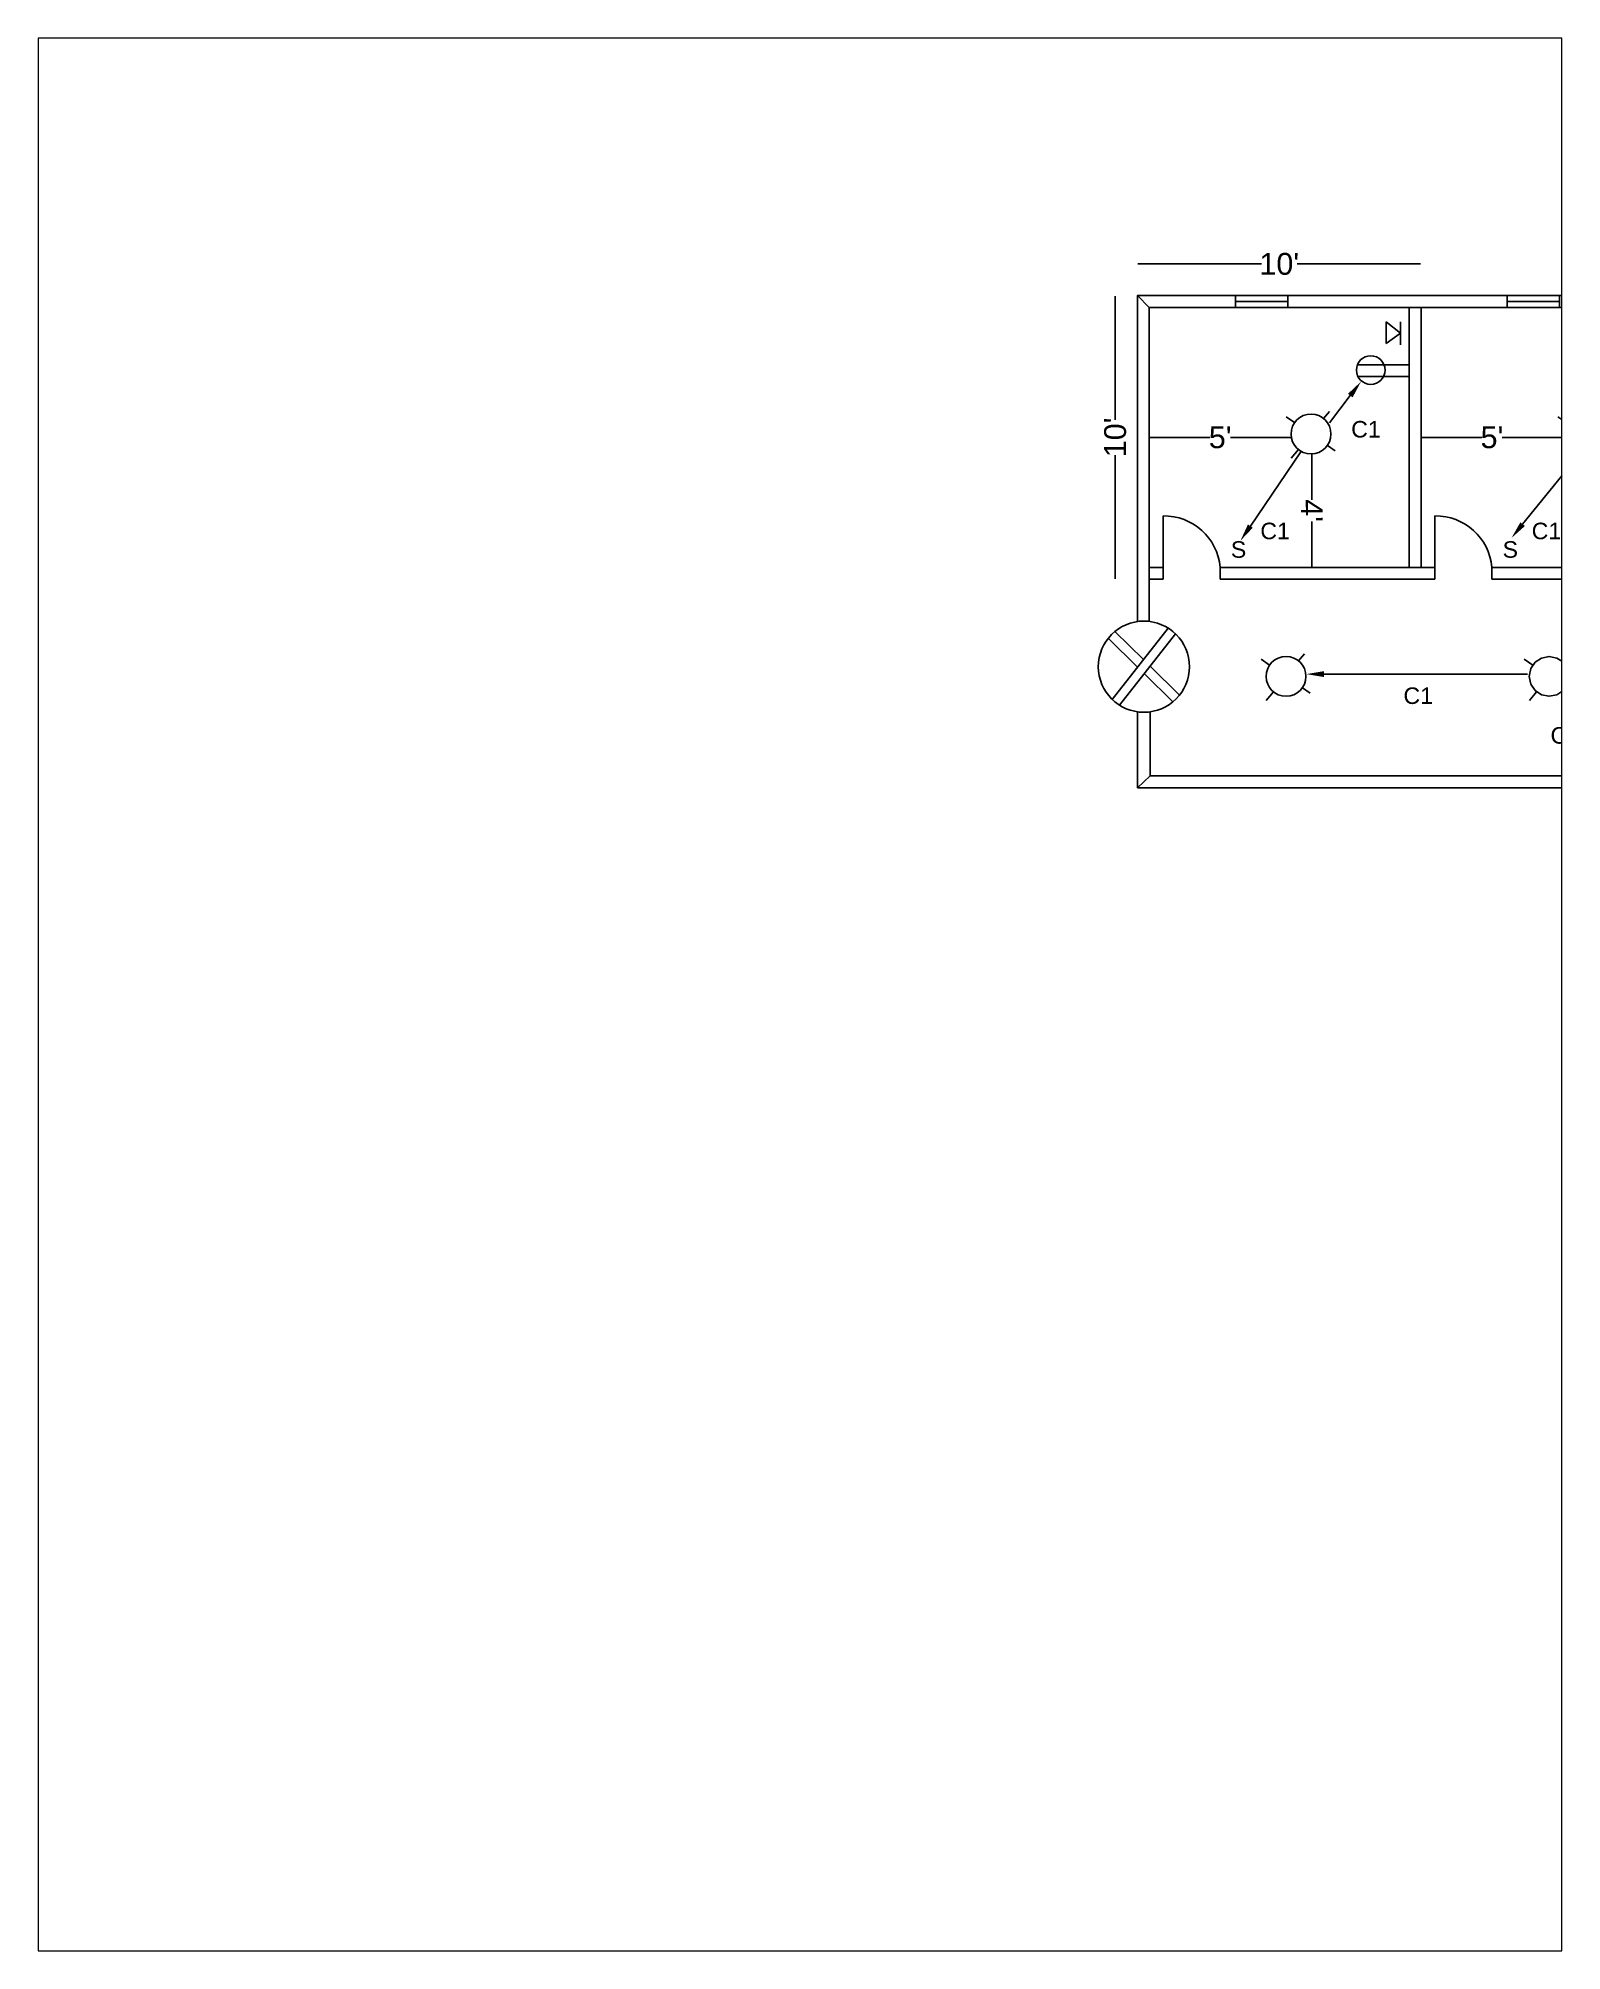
# Paper-space layout 'Layout1' of a CAD drawing. Header units: inches. Extents: x 0.11 to 7.78, y 0.37 to 10.
# The model-space entities are those that its viewports show. They can reach past a viewport. Long polylines and large blocks are cut down to what shows.
import ezdxf
from ezdxf import colors
from ezdxf.entities.mleader import LeaderData, LeaderLine
from ezdxf.math import Vec2, Vec3

# ---------------------------------------------------------------- set-up
doc = ezdxf.new("R2010")
doc.units = ezdxf.units.IN
doc.header["$MEASUREMENT"] = 0
doc.linetypes.add('ACAD_ISO02W100', pattern=[15, 12, -3])
doc.styles.get("Standard").update_dxf_attribs({"font": 'arial.ttf'})
doc.dimstyles.get("Standard").update_dxf_attribs({"dimtxt": 9.25, "dimasz": 0.18, "dimexe": 0.18, "dimexo": 0.0625, "dimgap": 0.09, "dimtad": 0, "dimdec": 0, "dimzin": 0, "dimdsep": 46, "dimlunit": 4, "dimtxsty": 'Standard', "dimcen": 0, "dimse1": 1, "dimse2": 1, "dimadec": 0, "dimazin": 0, "dimtfac": 1, "dimtdec": 0, "dimtofl": 0, "dimtmove": 0, "dimatfit": 3, "dimfxl": 1, "dimtolj": 1, "dimtzin": 0, "dimarcsym": 0})

# ---------------------------------------------------------------- blocks, each defined once
blk = doc.blocks.new('*D26')
at = {"color": 0, "lineweight": -2, "transparency": 16777216}
for p, q in [((1572.47, 2818.39), (1597.94, 2818.39)), ((1632.11, 2818.39), (1606.63, 2818.39))]:
    blk.add_line(p, q, dxfattribs=at)
at = {"color": 0, "transparency": 16777216}
for points in [[(1572.47, 2818.42), (1572.47, 2818.36), (1572.29, 2818.39)], [(1632.11, 2818.42), (1632.11, 2818.36), (1632.29, 2818.39)]]:
    blk.add_solid(points, dxfattribs=at)
at = {"layer": 'Defpoints', "color": 0, "transparency": 16777216}
for p in [(1572.29, 2819.82), (1572.29, 2818.39), (1632.29, 2819.82)]:
    blk.add_point(p, dxfattribs=at)
at = {"color": 0, "transparency": 16777216, "insert": (1602.29, 2818.39), "char_height": 9.25, "attachment_point": 5}
blk.add_mtext("\\A1;5'", dxfattribs=at)
blk = doc.blocks.new('*D27')
at = {"color": 0, "lineweight": -2, "transparency": 16777216}
for p, q in [((1641.02, 2811.21), (1641.05, 2791.92)), ((1641.1, 2763.57), (1641.07, 2782.86))]:
    blk.add_line(p, q, dxfattribs=at)
at = {"color": 0, "transparency": 16777216}
for points in [[(1641.05, 2811.21), (1640.99, 2811.21), (1641.02, 2811.39)], [(1641.13, 2763.57), (1641.07, 2763.57), (1641.1, 2763.39)]]:
    blk.add_solid(points, dxfattribs=at)
at = {"layer": 'Defpoints', "color": 0, "transparency": 16777216}
for p in [(1640.72, 2811.39), (1640.81, 2763.39), (1641.1, 2763.39)]:
    blk.add_point(p, dxfattribs=at)
at = {"color": 0, "transparency": 16777216, "insert": (1641.06, 2787.39), "char_height": 9.25, "attachment_point": 5, "rotation": 270.10525}
blk.add_mtext("\\A1;4'", dxfattribs=at)
blk = doc.blocks.new('*D28')
at = {"color": 0, "lineweight": -2, "transparency": 16777216}
for p, q in [((1687.47, 2818.39), (1712.94, 2818.39)), ((1747.11, 2818.39), (1721.63, 2818.39))]:
    blk.add_line(p, q, dxfattribs=at)
at = {"color": 0, "transparency": 16777216}
for points in [[(1687.47, 2818.42), (1687.47, 2818.36), (1687.29, 2818.39)], [(1747.11, 2818.42), (1747.11, 2818.36), (1747.29, 2818.39)]]:
    blk.add_solid(points, dxfattribs=at)
at = {"layer": 'Defpoints', "color": 0, "transparency": 16777216}
for p in [(1687.29, 2819.82), (1687.29, 2818.39), (1747.29, 2819.82)]:
    blk.add_point(p, dxfattribs=at)
at = {"color": 0, "transparency": 16777216, "insert": (1717.29, 2818.39), "char_height": 9.25, "attachment_point": 5}
blk.add_mtext("\\A1;5'", dxfattribs=at)
blk = doc.blocks.new('*D29')
at = {"color": 0, "lineweight": -2, "transparency": 16777216}
for p, q in [((1756.02, 2811.21), (1756.05, 2791.92)), ((1756.1, 2763.57), (1756.07, 2782.86))]:
    blk.add_line(p, q, dxfattribs=at)
at = {"color": 0, "transparency": 16777216}
for points in [[(1756.05, 2811.21), (1755.99, 2811.21), (1756.02, 2811.39)], [(1756.13, 2763.57), (1756.07, 2763.57), (1756.1, 2763.39)]]:
    blk.add_solid(points, dxfattribs=at)
at = {"layer": 'Defpoints', "color": 0, "transparency": 16777216}
for p in [(1755.72, 2811.39), (1755.81, 2763.39), (1756.1, 2763.39)]:
    blk.add_point(p, dxfattribs=at)
at = {"color": 0, "transparency": 16777216, "insert": (1756.06, 2787.39), "char_height": 9.25, "attachment_point": 5, "rotation": 270.10525}
blk.add_mtext("\\A1;4'", dxfattribs=at)
blk = doc.blocks.new('*D35')
at = {"color": 0, "lineweight": -2, "transparency": 16777216}
for p, q in [((1567.47, 2891.77), (1619.78, 2891.77)), ((1687.11, 2891.77), (1634.79, 2891.77))]:
    blk.add_line(p, q, dxfattribs=at)
at = {"color": 0, "transparency": 16777216}
for points in [[(1567.47, 2891.8), (1567.47, 2891.74), (1567.29, 2891.77)], [(1687.11, 2891.8), (1687.11, 2891.74), (1687.29, 2891.77)]]:
    blk.add_solid(points, dxfattribs=at)
at = {"layer": 'Defpoints', "color": 0, "transparency": 16777216}
for p in [(1567.29, 2891.77), (1567.29, 2878.39), (1687.29, 2878.39)]:
    blk.add_point(p, dxfattribs=at)
at = {"color": 0, "transparency": 16777216, "insert": (1627.29, 2891.77), "char_height": 9.25, "attachment_point": 5}
blk.add_mtext("\\A1;10'", dxfattribs=at)
blk = doc.blocks.new('*D36')
at = {"color": 0, "lineweight": -2, "transparency": 16777216}
for p, q in [((1557.88, 2878.21), (1557.88, 2825.89)), ((1557.88, 2758.57), (1557.88, 2810.88))]:
    blk.add_line(p, q, dxfattribs=at)
at = {"color": 0, "transparency": 16777216}
for points in [[(1557.85, 2878.21), (1557.91, 2878.21), (1557.88, 2878.39)], [(1557.85, 2758.57), (1557.91, 2758.57), (1557.88, 2758.39)]]:
    blk.add_solid(points, dxfattribs=at)
at = {"layer": 'Defpoints', "color": 0, "transparency": 16777216}
for p in [(1567.29, 2878.39), (1557.88, 2758.39), (1567.29, 2758.39)]:
    blk.add_point(p, dxfattribs=at)
at = {"color": 0, "transparency": 16777216, "insert": (1557.88, 2818.39), "char_height": 9.25, "attachment_point": 5, "rotation": 90}
blk.add_mtext("\\A1;10'", dxfattribs=at)

msp = doc.modelspace()

# ---------------------------------------------------------------- linework, layer by layer
for p, q in [((1572.29, 2873.39), (1567.29, 2878.39)), ((1608.78, 2878.39), (1608.78, 2873.39)), ((1608.78, 2875.89), (1630.87, 2875.89)), ((1630.87, 2878.39), (1630.87, 2873.39)), ((1682.29, 2873.39), (1687.29, 2873.39)), ((1723.78, 2878.39), (1723.78, 2873.39)), ((1723.78, 2875.89), (1745.87, 2875.89)), ((1745.87, 2878.39), (1745.87, 2873.39)), ((1672.56, 2858.18), (1672.56, 2867.28)), ((1672.56, 2867.28), (1678.63, 2862.45)), ((1678.63, 2867.28), (1678.63, 2857.63)), ((1678.63, 2862.45), (1672.56, 2858.18)), ((1660.35, 2849.08), (1682.29, 2849.08)), ((1660.59, 2844.11), (1682.29, 2844.11)), ((1633.79, 2824.63), (1630.14, 2827.16)), ((1646.05, 2826.35), (1648.5, 2829.35)), ((1748.79, 2824.63), (1745.14, 2827.16)), ((1635.39, 2813.29), (1632.38, 2809.59)), ((1647.65, 2815.01), (1650.99, 2812.69)), ((1750.39, 2813.29), (1747.38, 2809.59)), ((1578.12, 2763.39), (1578.12, 2785.19)), ((1693.12, 2763.39), (1693.12, 2785.19)), ((1572.29, 2758.39), (1572.29, 2763.39)), ((1578.12, 2763.39), (1578.12, 2758.39)), ((1602.28, 2763.39), (1602.28, 2758.39)), ((1682.29, 2763.39), (1687.29, 2763.39)), ((1693.12, 2763.39), (1693.12, 2758.39)), ((1717.28, 2763.39), (1717.28, 2758.39)), ((1567.29, 2758.39), (1567.29, 2740.47)), ((1572.29, 2758.39), (1572.29, 2740.53)), ((1580.25, 2737.71), (1556.59, 2707.5)), ((1557.76, 2736.29), (1569.81, 2724.38)), ((1554.95, 2733.44), (1567.32, 2721.2)), ((1583.4, 2735.25), (1559.74, 2705.04)), ((1572.67, 2721.54), (1585.04, 2709.31)), ((1623.22, 2722.07), (1619.56, 2724.61)), ((1635.48, 2723.8), (1637.92, 2726.8)), ((1734.54, 2722.07), (1730.88, 2724.61)), ((1746.8, 2723.8), (1749.24, 2726.8)), ((1570.19, 2718.37), (1582.23, 2706.46)), ((1637.08, 2712.46), (1640.42, 2710.14)), ((1748.39, 2712.46), (1751.74, 2710.14)), ((1624.82, 2710.73), (1621.8, 2707.04)), ((1736.14, 2710.73), (1733.12, 2707.04)), ((1567.29, 2689.36), (1567.29, 2702.28)), ((1572.7, 2689.36), (1572.7, 2702.28)), ((1567.29, 2675.15), (1567.29, 2689.36)), ((1572.7, 2689.36), (1572.7, 2675.15)), ((1567.29, 2675.15), (1567.29, 2670.15)), ((1567.29, 2670.15), (1572.7, 2675.15)), ((1787.29, 2675.15), (1572.7, 2675.15)), ((1567.29, 2670.15), (1782.29, 2670.15))]:
    msp.add_line(p, q)
for points in [[(1687.29, 2878.39), (1567.29, 2878.39), (1567.29, 2758.39)], [(1602.28, 2763.39), (1682.29, 2763.39), (1682.29, 2873.39), (1572.29, 2873.39), (1572.29, 2763.39), (1578.12, 2763.39)], [(1802.29, 2878.39), (1682.29, 2878.39)], [(1682.29, 2873.39), (1682.29, 2763.39)], [(1687.29, 2763.39), (1687.29, 2873.39)], [(1717.28, 2763.39), (1797.29, 2763.39), (1797.29, 2873.39), (1687.29, 2873.39), (1687.29, 2763.39), (1693.12, 2763.39)], [(1572.29, 2758.39), (1578.12, 2758.39)], [(1602.28, 2758.39), (1687.29, 2758.39)], [(1682.29, 2758.39), (1693.12, 2758.39)], [(1717.28, 2758.39), (1802.29, 2758.39), (1802.29, 2758.77)]]:
    msp.add_lwpolyline(points)
for centre, radius in [((1666, 2846.87), 6.07), ((1640.72, 2819.82), 8.43), ((1755.72, 2819.82), 8.43), ((1570, 2721.37), 19.29), ((1630.15, 2717.27), 8.43), ((1741.47, 2717.27), 8.43)]:
    msp.add_circle(centre, radius)
for centre in [(1578.41, 2761.23), (1693.41, 2761.23)]:
    msp.add_arc(centre, 23.97, 5.17213, 90.69804)
for points in [[(1640.78, 2763.21), (1640.84, 2763.21), (1640.81, 2763.39)], [(1640.78, 2758.57), (1640.84, 2758.57), (1640.81, 2758.39)]]:
    msp.add_solid(points)

# ---------------------------------------------------------------- texts
at = {"char_height": 7, "attachment_point": 1}
for s, insert in [('C1', (1657.71, 2825.34)), ('C1', (1619.27, 2782.3)), ('C1', (1734.09, 2782.3)), ('S', (1606.8, 2774.45)), ('S', (1721.8, 2774.45)), ('C1', (1679.83, 2712.59)), ('C1', (1742.05, 2695.79))]:
    msp.add_mtext_dynamic_manual_height_columns(s, width=14.4236, gutter_width=1, heights=[6.08], dxfattribs=dict(at, insert=insert))

# ---------------------------------------------------------------- dimensions: what is measured, and where the dimension line sits
for base, p1, p2, picture, middle in [((1567.29, 2891.77), (1687.29, 2878.39), (1567.29, 2878.39), '*D35', (1627.29, 2891.77)), ((1572.29, 2818.39), (1632.29, 2819.82), (1572.29, 2819.82), '*D26', (1602.29, 2818.39)), ((1687.29, 2818.39), (1747.29, 2819.82), (1687.29, 2819.82), '*D28', (1717.29, 2818.39))]:
    dim = msp.add_linear_dim(base=base, p1=p1, p2=p2, dimstyle='Standard')
    dim.commit()
    dim.dimension.update_dxf_attribs({"geometry": picture, "text_midpoint": middle})
dim = msp.add_linear_dim(base=(1557.88, 2758.39), p1=(1567.29, 2878.39), p2=(1567.29, 2758.39), angle=90, dimstyle='Standard')
dim.commit()
dim.dimension.update_dxf_attribs({"geometry": '*D36', "text_midpoint": (1557.88, 2818.39)})
for p1, p2, picture, middle in [((1640.72, 2811.39), (1640.81, 2763.39), '*D27', (1641.06, 2787.39)), ((1755.72, 2811.39), (1755.81, 2763.39), '*D29', (1756.06, 2787.39))]:
    dim = msp.add_aligned_dim(p1=p1, p2=p2, distance=0.3, dimstyle='Standard')
    dim.commit()
    dim.dimension.update_dxf_attribs({"geometry": picture, "text_midpoint": middle})

# ---------------------------------------------------------------- leaders
ml = msp.add_multileader_mtext('Standard')
ml.set_content('')
ml.set_leader_properties(linetype='ACAD_ISO02W100')
ml.build(insert=Vec2(0, 0))
ml.multileader.update_dxf_attribs({"has_dogleg": 0, "dogleg_length": 0.36, "arrow_head_size": 7.5, "scale": 30})
ctx = ml.context
ctx.base_point, ctx.scale, ctx.char_height, ctx.arrow_head_size, ctx.landing_gap_size, ctx.plane_origin = Vec3(1659.72, 2824.54), 30, 5.4, 7.5, 2.7, Vec3(1661.89, 2842.04)
notes = []
notes.append((ctx, [(0, (1, 1, 0), (1659.36, 2824.54), (-1, 0), 10.8, [(0, [(1661.89, 2842.04)], 0, [])])]))
ctx.mtext, ml.multileader.dxf.content_type = None, 0
ml = msp.add_multileader_mtext('Standard')
ml.set_content('')
ml.set_leader_properties(linetype='ACAD_ISO02W100')
ml.build(insert=Vec2(0, 0))
ml.multileader.update_dxf_attribs({"has_dogleg": 0, "dogleg_length": 0.36, "arrow_head_size": 7.5, "scale": 30})
ctx = ml.context
ctx.base_point, ctx.scale, ctx.char_height, ctx.arrow_head_size, ctx.landing_gap_size, ctx.plane_origin = Vec3(1625.93, 2812.31), 30, 5.4, 7.5, 2.7, Vec3(1610.85, 2774.65)
notes.append((ctx, [(0, (1, 1, 0), (1625.57, 2812.31), (1, 0), 10.8, [(0, [(1610.85, 2774.65)], 0, [])])]))
ctx.mtext, ml.multileader.dxf.content_type = None, 0
ml = msp.add_multileader_mtext('Standard')
ml.set_content('')
ml.set_leader_properties(linetype='ACAD_ISO02W100')
ml.build(insert=Vec2(0, 0))
ml.multileader.update_dxf_attribs({"has_dogleg": 0, "dogleg_length": 0.36, "arrow_head_size": 7.5, "scale": 30})
ctx = ml.context
ctx.base_point, ctx.scale, ctx.char_height, ctx.arrow_head_size, ctx.landing_gap_size, ctx.plane_origin = Vec3(1743.67, 2811.2), 30, 5.4, 7.5, 2.7, Vec3(1725.55, 2775.83)
notes.append((ctx, [(0, (1, 1, 0), (1743.31, 2811.2), (1, 0), 10.8, [(0, [(1725.55, 2775.83)], 0, [])])]))
ctx.mtext, ml.multileader.dxf.content_type = None, 0
ml = msp.add_multileader_mtext('Standard')
ml.set_content('')
ml.set_leader_properties(linetype='ACAD_ISO02W100')
ml.build(insert=Vec2(0, 0))
ml.multileader.update_dxf_attribs({"has_dogleg": 0, "dogleg_length": 0.36, "arrow_head_size": 7.5, "scale": 30})
ctx = ml.context
ctx.base_point, ctx.scale, ctx.char_height, ctx.arrow_head_size, ctx.landing_gap_size, ctx.plane_origin = Vec3(1721.93, 2718.22), 30, 5.4, 7.5, 2.7, Vec3(1638.68, 2718.22)
notes.append((ctx, [(0, (1, 1, 0), (1721.57, 2718.22), (1, 0), 10.8, [(0, [(1638.68, 2718.22)], 0, [])])]))
ctx.mtext, ml.multileader.dxf.content_type = None, 0
ml = msp.add_multileader_mtext('Standard')
ml.set_content('')
ml.set_leader_properties(linetype='ACAD_ISO02W100')
ml.build(insert=Vec2(0, 0))
ml.multileader.update_dxf_attribs({"has_dogleg": 0, "dogleg_length": 0.36, "arrow_head_size": 7.5, "scale": 30})
ctx = ml.context
ctx.base_point, ctx.scale, ctx.char_height, ctx.arrow_head_size, ctx.landing_gap_size, ctx.plane_origin = Vec3(1758, 2709.85), 30, 5.4, 7.5, 2.7, Vec3(1773.88, 2686.27)
notes.append((ctx, [(0, (1, 1, 0), (1757.64, 2709.85), (-1, 0), 10.8, [(0, [(1773.88, 2686.27)], 0, [])])]))
ctx.mtext, ml.multileader.dxf.content_type = None, 0
for ctx, leaders in notes:
    for number, flags, end, landing, length, lines in leaders:
        leader = LeaderData()
        leader.index, (leader.has_last_leader_line, leader.has_dogleg_vector, leader.attachment_direction) = number, flags
        leader.last_leader_point, leader.dogleg_vector, leader.dogleg_length = Vec3(end), Vec3(landing), length
        for number, points, colour, breaks in lines:
            line = LeaderLine()
            line.index, line.vertices, line.color, line.breaks = number, Vec3.list(points), colors.encode_raw_color(colour), breaks
            leader.lines.append(line)
        ctx.leaders.append(leader)

psp = doc.layouts.get("Layout1")

# ---------------------------------------------------------------- viewports
at = {"layer": 'Defpoints'}
psp.add_viewport(center=(3.9452, 5.1854), size=(7.6742, 9.63436), view_center_point=(1424.4881, 2582.6405), view_height=809.30901, dxfattribs=at)

doc.saveas('drawing.dxf')
